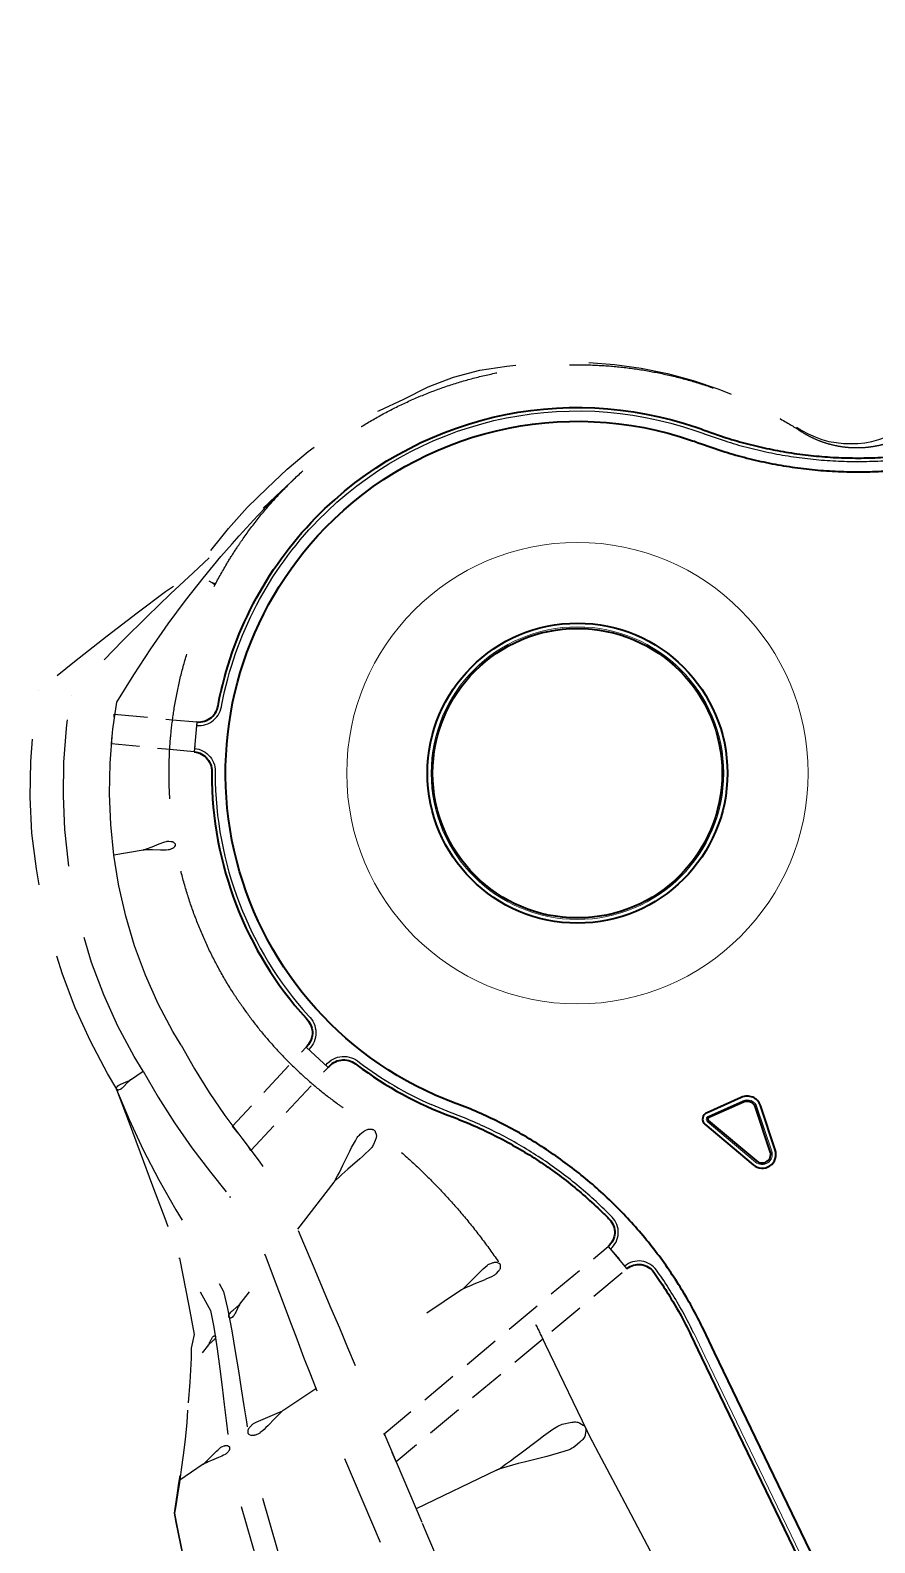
# Model space of a CAD drawing. Header units: metres. Extents: x 246420 to 246883, y 7418965 to 7419490.
# Drawn here: x 246503.8 to 246540.4, y 7419349.2 to 7419414.8 of the extents above; entities that cross this region are included whole.
import ezdxf

# ---------------------------------------------------------------- set-up
doc = ezdxf.new("R2010")
doc.units = ezdxf.units.M
doc.linetypes.add('HIDDEN', pattern=[9.525, 6.35, -3.175])
doc.linetypes.add('HIDDEN3', pattern=[2.3813, 1.5875, -0.7938])
for name, color, linetype, lineweight in [('BATTER', 251, 'HIDDEN', 25), ('BATTER_BOTTOM', 251, 'HIDDEN', 25), ('BATTER_TICKS', 251, 'HIDDEN', 25)]:
    doc.layers.add(name, color=color, linetype=linetype, lineweight=lineweight)
for name, color, linetype, lineweight, true_color in [('KERB_BACK', 7, 'Continuous', 35, 0x5fd2ff), ('KERB_LINE', 7, 'Continuous', 18, 0xb9b9b9), ('KERB_LIP', 7, 'Continuous', 35, 0x5fd2ff)]:
    doc.layers.add(name, color=color, linetype=linetype, lineweight=lineweight, true_color=true_color)
doc.layers.add('MISC_CONCRETE', color=7, linetype='Continuous')
doc.layers.add('MISC_CONCRETE_HIDDEN', color=252, linetype='HIDDEN3')

# ---------------------------------------------------------------- blocks, each defined once
blk = doc.blocks.new('Batter Tadpole2')
at = {"linetype": 'Continuous'}
for p, q in [((0, -0.0003), (0.0004, 0.0039)), ((0.0004, 0.0039), (0.0014, 0.0082)), ((0.0014, 0.0082), (0.0032, 0.0124)), ((0.0032, 0.0124), (0.0057, 0.0166)), ((0.0057, 0.0166), (0.017, 0.0336)), ((0.017, 0.0336), (0.0203, 0.0378)), ((0.0203, 0.0378), (0.0244, 0.0418)), ((0.0244, 0.0418), (0.0295, 0.0456)), ((0.0295, 0.0456), (0.0355, 0.0493)), ((0.0355, 0.0493), (0.0408, 0.052)), ((0.0408, 0.052), (0.047, 0.0545)), ((0.047, 0.0545), (0.0542, 0.0568)), ((0.0542, 0.0568), (0.0622, 0.059)), ((0.0622, 0.059), (0.0962, 0.0675)), ((0.0962, 0.0675), (0.1047, 0.0692)), ((0.1047, 0.0692), (0.1134, 0.0702)), ((0.1134, 0.0702), (0.1221, 0.0704)), ((0.1221, 0.0704), (0.131, 0.0698)), ((0.131, 0.0698), (0.1616, 0.0662)), ((0.1616, 0.0662), (0.1924, 0.0617)), ((0.1924, 0.0617), (0.2232, 0.0565)), ((0.2232, 0.0565), (0.2542, 0.0506)), ((0.2542, 0.0506), (0.3787, 0.0251)), ((0.3787, 0.0251), (0.4098, 0.0188)), ((0.4098, 0.0188), (0.4413, 0.0129)), ((0.4413, 0.0129), (0.4729, 0.0071)), ((0.4729, 0.0071), (0.5049, 0.0017)), ((0.5049, 0.0017), (0.511, 0.0008)), ((0.511, 0.0008), (0.5174, 0.0002)), ((0.5174, 0.0002), (0.5241, -0.0002)), ((0.0003, -0.0045), (0, -0.0003)), ((0.0014, -0.0087), (0.0003, -0.0045)), ((0.0032, -0.013), (0.0014, -0.0087)), ((0.0056, -0.0172), (0.0032, -0.013)), ((0.0169, -0.0342), (0.0056, -0.0172)), ((0.0202, -0.0384), (0.0169, -0.0342)), ((0.0243, -0.0423), (0.0202, -0.0384)), ((0.0294, -0.0462), (0.0243, -0.0423)), ((0.0353, -0.0498), (0.0294, -0.0462)), ((0.0407, -0.0525), (0.0353, -0.0498)), ((0.0469, -0.055), (0.0407, -0.0525)), ((0.054, -0.0574), (0.0469, -0.055)), ((0.062, -0.0596), (0.054, -0.0574)), ((0.096, -0.0681), (0.062, -0.0596)), ((0.1045, -0.0698), (0.096, -0.0681)), ((0.1132, -0.0708), (0.1045, -0.0698)), ((0.1219, -0.071), (0.1132, -0.0708)), ((0.1308, -0.0704), (0.1219, -0.071)), ((0.1614, -0.0668), (0.1308, -0.0704)), ((0.1922, -0.0624), (0.1614, -0.0668)), ((0.223, -0.0571), (0.1922, -0.0624)), ((0.254, -0.0512), (0.223, -0.0571)), ((0.3786, -0.0257), (0.254, -0.0512)), ((0.4098, -0.0195), (0.3786, -0.0257)), ((0.4412, -0.0135), (0.4098, -0.0195)), ((0.4729, -0.0078), (0.4412, -0.0135)), ((0.5049, -0.0024), (0.4729, -0.0078)), ((0.511, -0.0015), (0.5049, -0.0024)), ((0.5174, -0.0009), (0.511, -0.0015)), ((0.5241, -0.0005), (0.5174, -0.0009)), ((0.5241, -0.0002), (0.531, -0.0003)), ((0.531, -0.0003), (0.5241, -0.0005)), ((0.531, -0.0003), (1.0113, -0.0004))]:
    blk.add_line(p, q, dxfattribs=at)

msp = doc.modelspace()

# ---------------------------------------------------------------- linework, layer by layer
at = {"layer": 'BATTER', "flags": 128}
for points in [[(246512.945, 7419372.565, -0.008197), (246512.624, 7419373.048, -0.016395), (246512.032, 7419374.046, -0.016395), (246511.506, 7419375.081, -0.016395), (246511.049, 7419376.148, -0.016395), (246510.663, 7419377.242, -0.016395), (246510.35, 7419378.359, -0.001866), (246510.319, 7419378.488, -0.014529), (246510.11, 7419379.495, -0.016395), (246509.946, 7419380.643, -0.016395), (246509.857, 7419381.8, -0.016395), (246509.844, 7419382.961, -0.016395), (246509.907, 7419384.12, -0.001866), (246509.919, 7419384.251, -0.014511), (246510.046, 7419385.27, -0.000002), (246510.046, 7419385.27, -0.000013), (246510.046, 7419385.271, -0.000002), (246510.046, 7419385.272, -0.000002), (246510.046, 7419385.272, -0.016395), (246510.26, 7419386.412, -0.016395), (246510.548, 7419387.536, -0.016395), (246510.91, 7419388.639, -0.016395), (246511.342, 7419389.716, -0.016393), (246511.845, 7419390.762, -0.000002), (246511.845, 7419390.762, -0.016395), (246512.415, 7419391.772, -0.010063), (246512.797, 7419392.374, -0.006331), (246513.05, 7419392.744, -0.016395), (246513.747, 7419393.671, -0.016395), (246514.504, 7419394.551, -0.016393), (246515.316, 7419395.38, -0.000002), (246515.316, 7419395.38, -0.016395), (246516.181, 7419396.153, -0.016395), (246517.095, 7419396.868, -0.016395), (246518.054, 7419397.522, -0.016395), (246519.054, 7419398.112, -0.016395), (246520.09, 7419398.634, -0.016395), (246521.158, 7419399.088, -0.016395), (246522.253, 7419399.471, -0.016395), (246523.372, 7419399.781, -0.016395), (246524.508, 7419400.017, -0.016395), (246525.657, 7419400.178, -0.016395), (246526.814, 7419400.264, -0.016395), (246527.975, 7419400.273, -0.016395), (246529.133, 7419400.207, -0.016395), (246530.285, 7419400.064, -0.016395), (246531.425, 7419399.847, -0.016395), (246532.548, 7419399.555, -0.016395), (246533.65, 7419399.19, -0.016395), (246534.725, 7419398.754, -0.016395), (246535.77, 7419398.249, -0.016395), (246536.779, 7419397.676, -0.006937), (246537.194, 7419397.414), (246537.236, 7419397.387, 0.017988), (246537.515, 7419397.223, 0.017988), (246537.805, 7419397.08, 0.017988), (246538.105, 7419396.958, 0.017988), (246538.413, 7419396.858, 0.017988), (246538.727, 7419396.781, 0.017988), (246539.046, 7419396.726, 0.017988), (246539.369, 7419396.694, 0.017988), (246539.692, 7419396.686, 0.017988), (246540.015, 7419396.7, 0.017988), (246540.337, 7419396.738, 0.017988), (246540.655, 7419396.799, 0.017988), (246540.967, 7419396.883, 0.005457), (246541.061, 7419396.913, 0.000004), (246541.061, 7419396.913, 0.012526), (246541.273, 7419396.989, 0.017988), (246541.571, 7419397.116, 0.002), (246541.603, 7419397.132), (246542.003, 7419397.325), (246542.904, 7419397.759), (246543.805, 7419398.194), (246544.706, 7419398.628), (246545.606, 7419399.063), (246546.507, 7419399.497), (246546.803, 7419399.64), (246546.803, 7419399.64)], [(246512.945, 7419372.564, 0.014125), (246513.534, 7419371.756, 0.014125), (246514.167, 7419370.983, 0.014125), (246514.843, 7419370.246, 0.014125), (246515.56, 7419369.549, 0.014124), (246516.314, 7419368.893, 0.000001), (246516.315, 7419368.893, 0.014125), (246517.105, 7419368.281, 0.007831), (246517.558, 7419367.961), (246518.329, 7419367.413, -0.012501), (246519.315, 7419366.645, -0.012501), (246520.261, 7419365.829, -0.012501), (246521.165, 7419364.966, -0.012501), (246522.025, 7419364.059, -0.012501), (246522.839, 7419363.11, -0.012501), (246523.604, 7419362.122, -0.012501), (246524.319, 7419361.097, -0.012501), (246524.981, 7419360.037, -0.012501), (246525.59, 7419358.945, -0.008626), (246525.978, 7419358.175), (246526.147, 7419357.826), (246528.152, 7419353.667), (246528.152, 7419353.667)]]:
    msp.add_lwpolyline(points, format="xyb", dxfattribs=at)
for points in [[(246511.654, 7419392.235), (246512.123, 7419392.821), (246512.422, 7419393.185), (246513.232, 7419394.086), (246514.088, 7419394.933), (246514.964, 7419395.749), (246514.964, 7419395.749), (246515.874, 7419396.521), (246516.829, 7419397.233), (246517.878, 7419397.8), (246518.954, 7419398.294), (246520.018, 7419398.788), (246521.065, 7419399.329), (246522.167, 7419399.746), (246523.308, 7419400.044), (246524.473, 7419400.218), (246525.639, 7419400.344), (246526.809, 7419400.402), (246527.977, 7419400.386), (246529.141, 7419400.296), (246530.296, 7419400.134), (246531.437, 7419399.9), (246532.56, 7419399.596), (246533.662, 7419399.223), (246534.738, 7419398.782), (246535.785, 7419398.278), (246536.801, 7419397.712), (246537.22, 7419397.453), (246537.262, 7419397.428), (246537.546, 7419397.28), (246537.838, 7419397.152), (246538.137, 7419397.044), (246538.441, 7419396.957), (246538.753, 7419396.905), (246539.066, 7419396.873), (246539.379, 7419396.86), (246539.69, 7419396.865), (246540, 7419396.894), (246540.303, 7419396.957), (246540.6, 7419397.038), (246540.89, 7419397.135), (246540.977, 7419397.168), (246540.946, 7419397.26), (246541.136, 7419397.342), (246541.403, 7419397.472), (246541.432, 7419397.487), (246541.834, 7419397.676), (246542.739, 7419398.102), (246543.644, 7419398.528), (246544.54, 7419398.972), (246545.436, 7419399.416), (246546.332, 7419399.86), (246546.627, 7419400.006), (246546.627, 7419400.006)], [(246507.577, 7419368.882), (246507.173, 7419369.565), (246506.43, 7419370.964), (246505.777, 7419372.402), (246505.215, 7419373.872), (246504.746, 7419375.371), (246504.371, 7419376.892), (246504.335, 7419377.066), (246504.089, 7419378.429), (246503.894, 7419379.978), (246503.824, 7419381.535), (246503.85, 7419383.09), (246503.969, 7419384.638), (246503.989, 7419384.814), (246504.178, 7419386.173), (246504.178, 7419386.173), (246504.178, 7419386.175), (246504.188, 7419386.173), (246504.188, 7419386.173), (246505.738, 7419387.415), (246507.151, 7419388.527), (246508.459, 7419389.532), (246509.685, 7419390.446), (246510.87, 7419391.27), (246510.87, 7419391.27), (246511.654, 7419392.235)], [(246507.568, 7419368.875), (246508.108, 7419367.564), (246508.715, 7419366.255), (246509.39, 7419364.95), (246510.135, 7419363.649), (246510.934, 7419362.334), (246510.935, 7419362.334), (246511.756, 7419360.952), (246512.2, 7419360.114), (246512.38, 7419359.373), (246512.557, 7419358.407), (246512.709, 7419357.508), (246512.846, 7419356.672), (246512.97, 7419355.893), (246513.086, 7419355.161), (246513.195, 7419354.471), (246513.302, 7419353.818), (246513.408, 7419353.196), (246513.517, 7419352.601), (246513.594, 7419352.203), (246513.702, 7419351.825), (246514.999, 7419347.324), (246514.999, 7419347.324)], [(246507.568, 7419368.875), (246508.069, 7419367.534), (246508.588, 7419366.145), (246509.129, 7419364.696), (246509.698, 7419363.174), (246510.3, 7419361.561), (246510.3, 7419361.561), (246511.167, 7419360.144), (246511.636, 7419359.288), (246511.786, 7419358.569), (246511.923, 7419357.633), (246512.037, 7419356.767), (246512.137, 7419355.966), (246512.227, 7419355.223), (246512.31, 7419354.529), (246512.389, 7419353.879), (246512.468, 7419353.267), (246512.548, 7419352.687), (246512.631, 7419352.135), (246512.693, 7419351.768), (246512.801, 7419351.39), (246514.098, 7419346.89), (246514.098, 7419346.89)], [(246528.152, 7419353.667), (246528.176, 7419353.623), (246528.176, 7419353.623), (246528.45, 7419353.105), (246528.45, 7419353.105), (246529.056, 7419351.963), (246529.852, 7419350.462), (246529.852, 7419350.462), (246531.401, 7419347.542), (246532.841, 7419344.826), (246532.841, 7419344.826), (246533.745, 7419343.122), (246536.09, 7419338.702), (246537.53, 7419335.986), (246537.53, 7419335.986), (246538.434, 7419334.281), (246538.903, 7419333.397), (246538.903, 7419333.397), (246540.467, 7419330.449), (246540.467, 7419330.449), (246540.756, 7419329.85), (246542.928, 7419325.346), (246545.1, 7419320.842), (246546.18, 7419318.602), (246546.18, 7419318.602), (246547.271, 7419316.339), (246549.443, 7419311.835), (246551.615, 7419307.331), (246553.787, 7419302.828), (246555.959, 7419298.324), (246556.784, 7419296.613)]]:
    msp.add_lwpolyline(points, dxfattribs=at)
at = {"layer": 'BATTER_BOTTOM'}
for p, q in [((246514.486, 7419394.567), (246515.316, 7419395.38)), ((246513.674, 7419393.731), (246514.486, 7419394.567)), ((246512.876, 7419392.866), (246513.674, 7419393.731)), ((246512.571, 7419392.524), (246512.876, 7419392.866)), ((246512.09, 7419391.97), (246512.571, 7419392.524)), ((246511.316, 7419391.037), (246512.09, 7419391.97)), ((246510.551, 7419390.064), (246511.316, 7419391.037)), ((246511.316, 7419391.037), (246511.316, 7419391.037)), ((246509.795, 7419389.045), (246510.551, 7419390.064)), ((246509.048, 7419387.974), (246509.795, 7419389.045)), ((246508.308, 7419386.845), (246509.048, 7419387.974)), ((246507.575, 7419385.652), (246508.308, 7419386.845)), ((246507.405, 7419384.49), (246507.57, 7419385.651)), ((246507.57, 7419385.651), (246507.571, 7419385.652)), ((246507.57, 7419385.651), (246507.57, 7419385.651)), ((246507.571, 7419385.652), (246507.575, 7419385.652)), ((246507.575, 7419385.652), (246507.575, 7419385.652)), ((246507.285, 7419383.016), (246507.389, 7419384.34)), ((246507.389, 7419384.34), (246507.405, 7419384.49)), ((246507.261, 7419381.686), (246507.285, 7419383.016)), ((246507.315, 7419380.354), (246507.261, 7419381.686)), ((246507.45, 7419379.024), (246507.315, 7419380.354)), ((246507.636, 7419377.85), (246507.45, 7419379.024)), ((246507.664, 7419377.7), (246507.636, 7419377.85)), ((246507.963, 7419376.388), (246507.664, 7419377.7)), ((246508.348, 7419375.094), (246507.963, 7419376.388)), ((246508.819, 7419373.824), (246508.348, 7419375.094)), ((246509.374, 7419372.584), (246508.819, 7419373.824)), ((246510.011, 7419371.379), (246509.374, 7419372.584)), ((246510.36, 7419370.791), (246510.011, 7419371.379))]:
    msp.add_line(p, q, dxfattribs=at)
at = {"layer": 'BATTER_BOTTOM', "flags": 128}
for points in [[(246508.711, 7419369.66), (246508.326, 7419370.302), (246507.621, 7419371.62), (246507.007, 7419372.977), (246506.485, 7419374.367), (246506.056, 7419375.785), (246505.722, 7419377.223), (246505.69, 7419377.388), (246505.48, 7419378.675), (246505.327, 7419380.135), (246505.262, 7419381.598), (246505.286, 7419383.059), (246505.396, 7419384.514), (246505.414, 7419384.679), (246505.594, 7419385.955), (246505.594, 7419385.956), (246505.594, 7419385.957), (246505.599, 7419385.956), (246505.599, 7419385.956), (246506.739, 7419387.193), (246507.837, 7419388.327), (246508.894, 7419389.374), (246509.909, 7419390.347), (246510.886, 7419391.262), (246510.886, 7419391.262), (246511.826, 7419392.131), (246512.387, 7419392.646), (246512.734, 7419392.966), (246513.614, 7419393.779), (246514.472, 7419394.58), (246515.316, 7419395.38)], [(246510.36, 7419370.791), (246510.947, 7419369.758), (246511.58, 7419368.74), (246512.261, 7419367.738), (246512.99, 7419366.754), (246513.75, 7419365.767), (246513.75, 7419365.767), (246514.471, 7419364.671), (246514.85, 7419363.996), (246515.23, 7419363.225), (246515.67, 7419362.202), (246516.083, 7419361.226), (246516.478, 7419360.294), (246516.858, 7419359.399), (246517.224, 7419358.534), (246517.58, 7419357.694), (246517.927, 7419356.874), (246518.269, 7419356.069), (246518.605, 7419355.275), (246518.836, 7419354.731), (246518.987, 7419354.373), (246520.791, 7419350.117), (246520.791, 7419350.117)], [(246508.711, 7419369.659), (246509.364, 7419368.535), (246510.069, 7419367.43), (246510.826, 7419366.345), (246511.636, 7419365.281), (246512.482, 7419364.221), (246512.482, 7419364.22), (246513.292, 7419363.056), (246513.722, 7419362.344), (246514.04, 7419361.617), (246514.401, 7419360.655), (246514.739, 7419359.745), (246515.062, 7419358.882), (246515.372, 7419358.059), (246515.674, 7419357.27), (246515.968, 7419356.51), (246516.259, 7419355.772), (246516.547, 7419355.051), (246516.835, 7419354.344), (246517.034, 7419353.862), (246517.186, 7419353.505), (246518.989, 7419349.249), (246518.989, 7419349.249)], [(246510.3, 7419361.56), (246510.696, 7419359.499), (246510.926, 7419358.25), (246510.797, 7419357.66), (246510.797, 7419357.66), (246510.794, 7419357.23), (246510.737, 7419356.188), (246510.668, 7419355.258), (246510.592, 7419354.426), (246510.51, 7419353.674), (246510.425, 7419352.992), (246510.339, 7419352.372), (246510.256, 7419351.806), (246510.178, 7419351.287), (246510.109, 7419350.81), (246510.066, 7419350.501), (246510.137, 7419350.106), (246511.094, 7419345.441), (246511.094, 7419345.441)], [(246510.641, 7419354.968), (246510.604, 7419354.438), (246510.535, 7419353.696), (246510.456, 7419353.018), (246510.372, 7419352.396), (246510.287, 7419351.826), (246510.205, 7419351.303), (246510.13, 7419350.821), (246510.082, 7419350.509), (246510.15, 7419350.112), (246511.094, 7419345.441), (246511.094, 7419345.441)], [(246520.81, 7419350.071), (246521.039, 7419349.531), (246521.039, 7419349.531), (246521.544, 7419348.34), (246522.207, 7419346.776), (246522.207, 7419346.776), (246523.498, 7419343.731), (246524.698, 7419340.899), (246524.698, 7419340.899), (246525.452, 7419339.122), (246527.404, 7419334.513), (246528.61, 7419331.684), (246528.611, 7419331.684), (246529.368, 7419329.909), (246529.761, 7419328.989), (246529.761, 7419328.988), (246531.072, 7419325.918), (246531.07, 7419325.917), (246531.309, 7419325.294), (246533.102, 7419320.608), (246534.895, 7419315.921), (246535.787, 7419313.591), (246535.787, 7419313.591), (246536.688, 7419311.235), (246538.482, 7419306.549), (246540.275, 7419301.863), (246542.068, 7419297.176), (246543.861, 7419292.49), (246544.543, 7419290.709), (246544.543, 7419290.709), (246545.376, 7419288.532), (246545.376, 7419288.532), (246545.378, 7419288.527), (246545.378, 7419288.527), (246545.378, 7419288.527), (246545.378, 7419288.527), (246545.654, 7419287.804), (246545.654, 7419287.804), (246547.448, 7419283.117), (246549.241, 7419278.431), (246551.034, 7419273.745), (246552.589, 7419269.682), (246552.589, 7419269.682), (246552.827, 7419269.059), (246554.62, 7419264.372), (246556.414, 7419259.686), (246556.414, 7419259.686), (246558.207, 7419255), (246560, 7419250.313), (246561.793, 7419245.627), (246563.348, 7419241.564), (246563.348, 7419241.564), (246563.586, 7419240.941), (246565.38, 7419236.255), (246567.173, 7419231.568), (246567.578, 7419230.511), (246568.987, 7419226.892), (246570.871, 7419222.25), (246572.825, 7419217.641), (246574.85, 7419213.067), (246574.944, 7419212.858), (246576.851, 7419208.729), (246576.851, 7419208.729), (246576.946, 7419208.526), (246579.113, 7419204.02), (246581.35, 7419199.548), (246581.571, 7419199.115), (246581.571, 7419199.115), (246581.801, 7419198.668), (246582.361, 7419197.606), (246582.901, 7419196.571)]]:
    msp.add_lwpolyline(points, dxfattribs=at)
at = {"layer": 'KERB_BACK', "flags": 128}
msp.add_lwpolyline([(246511.049, 7419384.797, 0.419311), (246511.976, 7419385.578, -0.14659), (246516.19, 7419393.641, -0.29068), (246532.726, 7419397.555, -0.006483), (246533.067, 7419397.433, -0.000213), (246533.08, 7419397.429), (246533.984, 7419397.117, 0.012821), (246534.915, 7419396.849, 0.012821), (246535.859, 7419396.628, 0.012821), (246536.813, 7419396.456, 0.012821), (246537.774, 7419396.333, 0.012821), (246538.74, 7419396.26, 0.012821), (246539.709, 7419396.237, 0.012821), (246540.678, 7419396.263, 0.012821), (246541.644, 7419396.338, 0.012821), (246542.605, 7419396.463, 0.012821), (246543.559, 7419396.638, 0.012821), (246544.502, 7419396.86, 0.012821), (246545.432, 7419397.131, 0.012821), (246546.348, 7419397.449, 0.012821), (246547.246, 7419397.814, 0.008787), (246547.896, 7419398.112), (246652.647, 7419448.629, -0.112812)], format="xyb", dxfattribs=at)
at = {"layer": 'KERB_BACK'}
for points in [[(246510.926, 7419383.503, -0.41968), (246511.69, 7419382.561, 0.185426), (246515.776, 7419371.955, -0.414214), (246515.829, 7419370.754, -0.414214)], [(246516.788, 7419369.877, -0.414959), (246517.989, 7419369.929, 0.073976), (246522.084, 7419367.697, -0.000156), (246522.095, 7419367.692, -0.012821), (246522.993, 7419367.328, -0.012821), (246523.871, 7419366.918, -0.012821), (246524.727, 7419366.463, -0.012821), (246525.559, 7419365.966, -0.012821), (246526.364, 7419365.426, -0.012821), (246527.14, 7419364.846, -0.012821), (246527.885, 7419364.226, -0.012821), (246528.598, 7419363.569, -0.006394), (246528.934, 7419363.235, -0.43748), (246528.876, 7419362.071)], [(246529.687, 7419361.101, -0.43748), (246530.844, 7419360.953, -0.005747), (246531.085, 7419360.605, -0.012821), (246531.608, 7419359.789, -0.012821), (246532.088, 7419358.947, -0.010721), (246532.456, 7419358.225), (246532.924, 7419357.256), (246562.223, 7419296.5, 0.414208)]]:
    msp.add_lwpolyline(points, format="xyb", dxfattribs=at)
at = {"layer": 'KERB_BACK', "flags": 128}
for points in [[(246515.83, 7419370.754), (246515.784, 7419370.699)], [(246516.788, 7419369.877), (246516.738, 7419369.826)]]:
    msp.add_lwpolyline(points, dxfattribs=at)
msp.add_lwpolyline([(246535.9, 7419366.177), (246535.258, 7419368.099, 0.455638), (246534.735, 7419368.315), (246533.241, 7419367.655, 0.550462), (246533.209, 7419367.532), (246535.303, 7419365.771, 0.757131)], format="xyb", close=True, dxfattribs=at)
at = {"layer": 'KERB_BACK'}
msp.add_circle((246527.54, 7419382.578), 6.275, dxfattribs=at)
at = {"layer": 'KERB_LINE', "flags": 128}
msp.add_lwpolyline([(246535.961, 7419366.197), (246535.32, 7419368.12, 0.454587), (246534.707, 7419368.374), (246533.217, 7419367.715, 0.551634), (246533.165, 7419367.484), (246535.261, 7419365.721, 0.757131)], format="xyb", close=True, dxfattribs=at)
at = {"layer": 'KERB_LINE', "linetype": 'Continuous', "lineweight": 0, "flags": 128}
msp.add_lwpolyline([(246532.592, 7419358.29), (246533.065, 7419357.309), (246562.358, 7419296.565, 0.414208)], format="xyb", dxfattribs=at)
at = {"layer": 'KERB_LINE'}
for radius in [10, 6.34]:
    msp.add_circle((246527.54, 7419382.578), radius, dxfattribs=at)
at = {"layer": 'KERB_LIP', "flags": 128}
for points in [[(246521.379, 7419368.628, -0.522914), (246516.616, 7419393.219, -0.290759), (246532.53, 7419396.989, -0.006513), (246532.858, 7419396.871, -0.000213), (246532.87, 7419396.866), (246533.803, 7419396.545, 0.012821), (246534.764, 7419396.268, 0.012821), (246535.738, 7419396.04, 0.012821), (246536.722, 7419395.863, 0.012821), (246537.713, 7419395.737, 0.012821), (246538.71, 7419395.661, 0.012821), (246539.71, 7419395.637, 0.012821), (246540.71, 7419395.663, 0.012821), (246541.706, 7419395.741, 0.012821), (246542.698, 7419395.871, 0.012821), (246543.682, 7419396.05, 0.012821), (246544.655, 7419396.28, 0.012821), (246545.615, 7419396.56, 0.012821), (246546.559, 7419396.888, 0.012821), (246547.485, 7419397.264, 0.008807), (246548.157, 7419397.572), (246652.908, 7419448.088, -0.112812), (246695.281, 7419457.772), (246774.937, 7419457.772, 0.00004)], [(246532.997, 7419358.486, 0.010721), (246532.617, 7419359.231, 0.012821), (246532.121, 7419360.099, 0.012821), (246531.582, 7419360.941, 0.012821), (246531, 7419361.754, 0.012821), (246530.377, 7419362.536, 0.012821), (246529.715, 7419363.286, 0.012821), (246529.016, 7419364, 0.012821), (246528.28, 7419364.678, 0.012821), (246527.511, 7419365.317, 0.012821), (246526.71, 7419365.915, 0.012821), (246525.88, 7419366.472, 0.012821), (246525.022, 7419366.986, 0.012821), (246524.139, 7419367.455, 0.012821), (246523.233, 7419367.878, 0.012821), (246522.307, 7419368.254, 0.001062), (246522.229, 7419368.283), (246521.379, 7419368.628)], [(246536.113, 7419366.248), (246535.472, 7419368.17, 0.452775), (246534.64, 7419368.519), (246533.157, 7419367.864, 0.552648), (246533.058, 7419367.365), (246535.158, 7419365.599, 0.757131), (246536.113, 7419366.248, 0.521022)]]:
    msp.add_lwpolyline(points, format="xyb", dxfattribs=at)
msp.add_lwpolyline([(246562.764, 7419296.76), (246533.486, 7419357.472), (246532.997, 7419358.486)], dxfattribs=at)
at = {"layer": 'KERB_LIP'}
msp.add_circle((246527.54, 7419382.578), 6.5, dxfattribs=at)
at = {"layer": 'MISC_CONCRETE', "flags": 128}
for points in [[(246511.034, 7419384.648, 0.41671), (246512.125, 7419385.557, -0.146458), (246516.297, 7419393.537, -0.290683), (246532.677, 7419397.414, -0.006486), (246533.015, 7419397.293, -0.000244), (246533.029, 7419397.288), (246533.937, 7419396.975, 0.012846), (246534.877, 7419396.703, 0.012821), (246535.829, 7419396.481, 0.012821), (246536.79, 7419396.308, 0.012821), (246537.759, 7419396.184, 0.012821), (246538.733, 7419396.11, 0.012821), (246539.709, 7419396.087, 0.012821), (246540.686, 7419396.113, 0.012821), (246541.66, 7419396.189, 0.012821), (246542.628, 7419396.315, 0.012821), (246543.589, 7419396.491, 0.012821), (246544.54, 7419396.715, 0.012821), (246545.478, 7419396.988, 0.012821), (246546.4, 7419397.309, 0.012821), (246547.305, 7419397.677, 0.008788), (246547.961, 7419397.977), (246652.712, 7419448.494, -0.112812)], [(246510.94, 7419383.652), (246510.94, 7419383.652, -0.41705), (246511.84, 7419382.553, 0.185056), (246515.878, 7419372.067, -0.433512), (246515.894, 7419370.607), (246515.894, 7419370.607)], [(246516.635, 7419369.929), (246516.635, 7419369.929, -0.433564), (246518.09, 7419370.04, 0.05756), (246521.197, 7419368.216, 0.05756)], [(246528.972, 7419361.956, 0.43748), (246529.041, 7419363.34, 0.00626), (246528.702, 7419363.677, 0.012821), (246527.984, 7419364.339, 0.012821), (246527.233, 7419364.963, 0.012821), (246526.45, 7419365.548, 0.012821), (246525.639, 7419366.092, 0.012821), (246524.801, 7419366.594, 0.012821), (246523.938, 7419367.052, 0.012821), (246523.053, 7419367.465, 0.012821), (246522.148, 7419367.833, 0.001032), (246522.074, 7419367.86), (246521.197, 7419368.216)], [(246532.591, 7419358.29, 0.010721), (246532.22, 7419359.018, 0.012821), (246531.736, 7419359.866, 0.012821), (246531.209, 7419360.689, 0.005631), (246530.966, 7419361.039, 0.43748), (246529.591, 7419361.217)]]:
    msp.add_lwpolyline(points, format="xyb", dxfattribs=at)
for points in [[(246511.049, 7419384.797), (246510.926, 7419383.503)], [(246515.784, 7419370.699), (246516.738, 7419369.826)], [(246528.876, 7419362.071), (246529.687, 7419361.101)]]:
    msp.add_lwpolyline(points, dxfattribs=at)
at = {"layer": 'MISC_CONCRETE_HIDDEN', "flags": 128}
for points in [[(246510.926, 7419383.503), (246509.869, 7419383.603), (246507.344, 7419383.843), (246507.467, 7419385.137), (246509.992, 7419384.897), (246511.049, 7419384.797)], [(246526.039, 7419358.049), (246519.683, 7419352.731), (246519.167, 7419353.948), (246525.451, 7419359.206), (246528.876, 7419362.071), (246529.687, 7419361.101)]]:
    msp.add_lwpolyline(points, close=True, dxfattribs=at)
msp.add_lwpolyline([(246515.777, 7419370.699), (246516.738, 7419369.826), (246513.388, 7419366.228), (246512.596, 7419367.285), (246515.78, 7419370.702)], dxfattribs=at)

# ---------------------------------------------------------------- block references
at = {"layer": 'BATTER_TICKS'}
for p, xscale, yscale, zscale, rotation in [((246511.845, 7419390.762), 0.2949149199624213, 0.2949149199624213, 0.2949149199624213, 152.4623842278122), ((246510.11, 7419379.495), 2.671815733923804, 2.671815733923804, 2.671815733923804, 190.0333871820407), ((246507.568, 7419368.875), 1.370250780400582, 1.370250780400582, 1.370250780400582, 34.45477624997881), ((246507.568, 7419368.875), 0.01491313958300956, 0.01491313958300956, 0.01491313958300956, 214.4547736308794), ((246518.728, 7419367.112), 5.373826997182516, 5.373826997182516, 5.373826997182516, 232.3589328728959), ((246524.18, 7419361.304), 3.770923622836983, 3.770923622836983, 3.770923622836983, 214.0242834312187), ((246512.453, 7419358.976), 1.404205272727102, 1.404205272727102, 1.404205272727102, 52.35893287681742), ((246511.842, 7419358.184), 0.9112846492268845, 0.9112846492268845, 0.9112846492268845, 232.3589328742821), ((246513.281, 7419353.946), 3.484008065776956, 3.484008065776956, 3.484008065776956, 34.02428343433662), ((246527.884, 7419354.223), 8.051565636471363, 8.051565636471363, 8.051565636471363, 205.7448405213135), ((246512.452, 7419353.387), 2.563590354971403, 2.563590354971403, 2.563590354971403, 214.0242834406721)]:
    msp.add_blockref('Batter Tadpole2', p, dxfattribs=dict(at, xscale=xscale, yscale=yscale, zscale=zscale, rotation=rotation))

doc.saveas('drawing.dxf')
